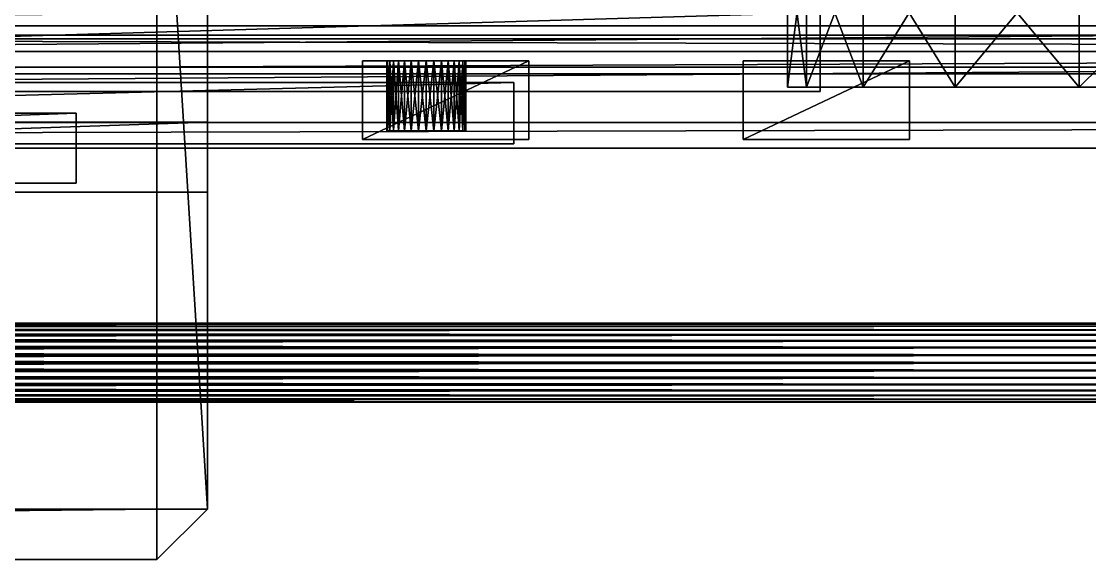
# Model space of a CAD drawing. Header units: millimetres. Extents: x -18 to 4450, y -985 to 970.
# Drawn here: x 2617.5 to 2861.5, y -970 to -847 of the extents above; entities that cross this region are included whole.
import ezdxf

# ---------------------------------------------------------------- set-up
doc = ezdxf.new("R2010")
doc.units = ezdxf.units.MM
for name, color, linetype in [('body__left_side_step_board', 7, 'CONTINUOUS'), ('body__left_tub_top_capping', 40, 'CONTINUOUS'), ('datum__wheelbase_datum_line_left', 5, 'CONTINUOUS'), ('hard_top__left_classic_rear_quarter_window_lower_shadow_arc', 151, 'CONTINUOUS'), ('hard_top__left_classic_rear_quarter_window_upper_glare_arc', 50, 'CONTINUOUS'), ('hard_top__left_hardtop_lower_retainer_rail', 9, 'CONTINUOUS'), ('hard_top__left_hardtop_rear_window_center_track', 9, 'CONTINUOUS'), ('hard_top__left_hardtop_rear_window_lower_inner_shadow', 151, 'CONTINUOUS'), ('hard_top__left_hardtop_rear_window_upper_inner_shadow', 151, 'CONTINUOUS'), ('hard_top__left_roof_drip_rail_outer_shadow', 8, 'CONTINUOUS'), ('hard_top__left_roof_gutter_rivet_7', 9, 'CONTINUOUS'), ('hard_top__roof_left_gutter', 7, 'CONTINUOUS'), ('running_gear__rear_left_outer_rim_ring', 9, 'CONTINUOUS'), ('running_gear__rear_left_tire_sidewall_tick_5', 8, 'CONTINUOUS'), ('running_gear__rear_left_tire_sidewall_tick_6', 8, 'CONTINUOUS'), ('running_gear__rear_left_tire_sidewall_tick_7', 8, 'CONTINUOUS'), ('running_gear__rear_left_tire_sidewall_tick_8', 8, 'CONTINUOUS')]:
    doc.layers.add(name, color=color, linetype=linetype)

msp = doc.modelspace()

# ---------------------------------------------------------------- linework, layer by layer
at = {"layer": 'body__left_side_step_board'}
for points in [[(1551.550031, -958.450019, 675.000012), (2648.449898, -958.450019, 675.000012), (2648.449898, -771.55, 675.000012)], [(1551.550031, -958.450019, 675.000012), (2648.449898, -771.55, 675.000012), (1551.550031, -771.55, 675.000012)], [(1551.550031, -958.450019, 620.000005), (1551.550031, -771.55, 620.000005), (2648.449898, -771.55, 620.000005)], [(1551.550031, -958.450019, 620.000005), (2648.449898, -771.55, 620.000005), (2648.449898, -958.450019, 620.000005)], [(2660.000086, -958.450019, 631.550014), (2648.449898, -958.450019, 620.000005), (2648.449898, -771.55, 620.000005)], [(2660.000086, -958.450019, 631.550014), (2648.449898, -771.55, 620.000005), (2660.000086, -771.55, 631.550014)], [(2660.000086, -958.450019, 663.450003), (2648.449898, -958.450019, 675.000012), (2648.449898, -771.55, 675.000012)], [(2660.000086, -958.450019, 663.450003), (2648.449898, -771.55, 675.000012), (2660.000086, -771.55, 663.450003)], [(2660.000086, -958.450019, 631.550014), (2660.000086, -771.55, 631.550014), (2660.000086, -771.55, 663.450003)], [(2660.000086, -958.450019, 631.550014), (2660.000086, -771.55, 663.450003), (2660.000086, -958.450019, 663.450003)], [(1551.550031, -970.000029, 631.550014), (1551.550031, -958.450019, 620.000005), (2648.449898, -958.450019, 620.000005)], [(1551.550031, -970.000029, 631.550014), (2648.449898, -958.450019, 620.000005), (2648.449898, -970.000029, 631.550014)], [(1551.550031, -970.000029, 663.450003), (1551.550031, -958.450019, 675.000012), (2648.449898, -958.450019, 675.000012)], [(1551.550031, -970.000029, 663.450003), (2648.449898, -958.450019, 675.000012), (2648.449898, -970.000029, 663.450003)], [(2660.000086, -958.450019, 631.550014), (2648.449898, -970.000029, 631.550014), (2648.449898, -970.000029, 663.450003)], [(2660.000086, -958.450019, 631.550014), (2648.449898, -970.000029, 663.450003), (2660.000086, -958.450019, 663.450003)], [(2660.000086, -958.450019, 631.550014), (2648.449898, -970.000029, 631.550014), (2648.449898, -958.450019, 620.000005)], [(2660.000086, -958.450019, 663.450003), (2648.449898, -970.000029, 663.450003), (2648.449898, -958.450019, 675.000012)], [(1551.550031, -970.000029, 631.550014), (2648.449898, -970.000029, 631.550014), (2648.449898, -970.000029, 663.450003)], [(1551.550031, -970.000029, 631.550014), (2648.449898, -970.000029, 663.450003), (1551.550031, -970.000029, 663.450003)]]:
    msp.add_3dface(points, dxfattribs=at)
at = {"layer": 'body__left_tub_top_capping'}
for points in [[(1972.180009, -857.500017, 1334.179997), (1972.180009, -845.319986, 1322.000027), (3477.81992, -845.319986, 1322.000027)], [(1972.180009, -857.500017, 1334.179997), (3477.81992, -845.319986, 1322.000027), (3477.81992, -857.500017, 1334.179997)], [(1972.180009, -857.500017, 1367.820024), (1972.180009, -845.319986, 1379.999995), (3477.81992, -845.319986, 1379.999995)], [(1972.180009, -857.500017, 1367.820024), (3477.81992, -845.319986, 1379.999995), (3477.81992, -857.500017, 1367.820024)], [(1972.180009, -857.500017, 1334.179997), (3477.81992, -857.500017, 1334.179997), (3477.81992, -857.500017, 1367.820024)], [(1972.180009, -857.500017, 1334.179997), (3477.81992, -857.500017, 1367.820024), (1972.180009, -857.500017, 1367.820024)]]:
    msp.add_3dface(points, dxfattribs=at)
at = {"layer": 'datum__wheelbase_datum_line_left'}
for points in [[(735.000014, -916.000009, 284.999996), (3019.999981, -916.000009, 284.999996), (3019.999981, -916.172922, 286.7558)], [(735.000014, -916.000009, 284.999996), (3019.999981, -916.172922, 286.7558), (735.000014, -916.172922, 286.7558)], [(735.000014, -916.172922, 283.244193), (3019.999981, -916.172922, 283.244193), (3019.999981, -916.000009, 284.999996)], [(735.000014, -916.172922, 283.244193), (3019.999981, -916.000009, 284.999996), (735.000014, -916.000009, 284.999996)], [(735.000014, -916.172922, 286.7558), (3019.999981, -916.172922, 286.7558), (3019.999981, -916.685104, 288.444161)], [(735.000014, -916.172922, 286.7558), (3019.999981, -916.685104, 288.444161), (735.000014, -916.685104, 288.444161)], [(735.000014, -916.685104, 281.555861), (3019.999981, -916.685104, 281.555861), (3019.999981, -916.172922, 283.244193)], [(735.000014, -916.685104, 281.555861), (3019.999981, -916.172922, 283.244193), (735.000014, -916.172922, 283.244193)], [(735.000014, -916.685104, 288.444161), (3019.999981, -916.685104, 288.444161), (3019.999981, -917.516768, 290.000141)], [(735.000014, -916.685104, 288.444161), (3019.999981, -917.516768, 290.000141), (735.000014, -917.516768, 290.000141)], [(735.000014, -917.516768, 279.999882), (3019.999981, -917.516768, 279.999882), (3019.999981, -916.685104, 281.555861)], [(735.000014, -917.516768, 279.999882), (3019.999981, -916.685104, 281.555861), (735.000014, -916.685104, 281.555861)], [(735.000014, -917.516768, 290.000141), (3019.999981, -917.516768, 290.000141), (3019.999981, -918.636024, 291.363955)], [(735.000014, -917.516768, 290.000141), (3019.999981, -918.636024, 291.363955), (735.000014, -918.636024, 291.363955)], [(735.000014, -918.636024, 278.636038), (3019.999981, -918.636024, 278.636038), (3019.999981, -917.516768, 279.999882)], [(735.000014, -918.636024, 278.636038), (3019.999981, -917.516768, 279.999882), (735.000014, -917.516768, 279.999882)], [(735.000014, -918.636024, 291.363955), (3019.999981, -918.636024, 291.363955), (3019.999981, -919.999897, 292.48324)], [(735.000014, -918.636024, 291.363955), (3019.999981, -919.999897, 292.48324), (735.000014, -919.999897, 292.48324)], [(735.000014, -919.999897, 277.516782), (3019.999981, -919.999897, 277.516782), (3019.999981, -918.636024, 278.636038)], [(735.000014, -919.999897, 277.516782), (3019.999981, -918.636024, 278.636038), (735.000014, -918.636024, 278.636038)], [(735.000014, -919.999897, 292.48324), (3019.999981, -919.999897, 292.48324), (3019.999981, -921.555877, 293.314904)], [(735.000014, -919.999897, 292.48324), (3019.999981, -921.555877, 293.314904), (735.000014, -921.555877, 293.314904)], [(735.000014, -921.555877, 276.685089), (3019.999981, -921.555877, 276.685089), (3019.999981, -919.999897, 277.516782)], [(735.000014, -921.555877, 276.685089), (3019.999981, -919.999897, 277.516782), (735.000014, -919.999897, 277.516782)], [(735.000014, -921.555877, 293.314904), (3019.999981, -921.555877, 293.314904), (3019.999981, -923.244178, 293.827057)], [(735.000014, -921.555877, 293.314904), (3019.999981, -923.244178, 293.827057), (735.000014, -923.244178, 293.827057)], [(735.000014, -923.244178, 276.172936), (3019.999981, -923.244178, 276.172936), (3019.999981, -921.555877, 276.685089)], [(735.000014, -923.244178, 276.172936), (3019.999981, -921.555877, 276.685089), (735.000014, -921.555877, 276.685089)], [(735.000014, -923.244178, 293.827057), (3019.999981, -923.244178, 293.827057), (3019.999981, -925.000012, 294)], [(735.000014, -923.244178, 293.827057), (3019.999981, -925.000012, 294), (735.000014, -925.000012, 294)], [(735.000014, -925.000012, 275.999993), (3019.999981, -925.000012, 275.999993), (3019.999981, -923.244178, 276.172936)], [(735.000014, -925.000012, 275.999993), (3019.999981, -923.244178, 276.172936), (735.000014, -923.244178, 276.172936)], [(735.000014, -925.000012, 294), (3019.999981, -925.000012, 294), (3019.999981, -926.755786, 293.827057)], [(735.000014, -925.000012, 294), (3019.999981, -926.755786, 293.827057), (735.000014, -926.755786, 293.827057)], [(735.000014, -926.755786, 276.172936), (3019.999981, -926.755786, 276.172936), (3019.999981, -925.000012, 275.999993)], [(735.000014, -926.755786, 276.172936), (3019.999981, -925.000012, 275.999993), (735.000014, -925.000012, 275.999993)], [(735.000014, -926.755786, 293.827057), (3019.999981, -926.755786, 293.827057), (3019.999981, -928.444147, 293.314904)], [(735.000014, -926.755786, 293.827057), (3019.999981, -928.444147, 293.314904), (735.000014, -928.444147, 293.314904)], [(735.000014, -928.444147, 276.685089), (3019.999981, -928.444147, 276.685089), (3019.999981, -926.755786, 276.172936)], [(735.000014, -928.444147, 276.685089), (3019.999981, -926.755786, 276.172936), (735.000014, -926.755786, 276.172936)], [(735.000014, -928.444147, 293.314904), (3019.999981, -928.444147, 293.314904), (3019.999981, -930.000126, 292.48324)], [(735.000014, -928.444147, 293.314904), (3019.999981, -930.000126, 292.48324), (735.000014, -930.000126, 292.48324)], [(735.000014, -930.000126, 277.516782), (3019.999981, -930.000126, 277.516782), (3019.999981, -928.444147, 276.685089)], [(735.000014, -930.000126, 277.516782), (3019.999981, -928.444147, 276.685089), (735.000014, -928.444147, 276.685089)], [(735.000014, -930.000126, 292.48324), (3019.999981, -930.000126, 292.48324), (3019.999981, -931.36394, 291.363955)], [(735.000014, -930.000126, 292.48324), (3019.999981, -931.36394, 291.363955), (735.000014, -931.36394, 291.363955)], [(735.000014, -931.36394, 278.636038), (3019.999981, -931.36394, 278.636038), (3019.999981, -930.000126, 277.516782)], [(735.000014, -931.36394, 278.636038), (3019.999981, -930.000126, 277.516782), (735.000014, -930.000126, 277.516782)], [(735.000014, -931.36394, 291.363955), (3019.999981, -931.36394, 291.363955), (3019.999981, -932.483256, 290.000141)], [(735.000014, -931.36394, 291.363955), (3019.999981, -932.483256, 290.000141), (735.000014, -932.483256, 290.000141)], [(735.000014, -932.483256, 279.999882), (3019.999981, -932.483256, 279.999882), (3019.999981, -931.36394, 278.636038)], [(735.000014, -932.483256, 279.999882), (3019.999981, -931.36394, 278.636038), (735.000014, -931.36394, 278.636038)], [(735.000014, -932.483256, 290.000141), (3019.999981, -932.483256, 290.000141), (3019.999981, -933.314919, 288.444161)], [(735.000014, -932.483256, 290.000141), (3019.999981, -933.314919, 288.444161), (735.000014, -933.314919, 288.444161)], [(735.000014, -933.314919, 281.555861), (3019.999981, -933.314919, 281.555861), (3019.999981, -932.483256, 279.999882)], [(735.000014, -933.314919, 281.555861), (3019.999981, -932.483256, 279.999882), (735.000014, -932.483256, 279.999882)], [(735.000014, -933.314919, 288.444161), (3019.999981, -933.314919, 288.444161), (3019.999981, -933.827043, 286.7558)], [(735.000014, -933.314919, 288.444161), (3019.999981, -933.827043, 286.7558), (735.000014, -933.827043, 286.7558)], [(735.000014, -933.827043, 283.244193), (3019.999981, -933.827043, 283.244193), (3019.999981, -933.314919, 281.555861)], [(735.000014, -933.827043, 283.244193), (3019.999981, -933.314919, 281.555861), (735.000014, -933.314919, 281.555861)], [(735.000014, -933.827043, 286.7558), (3019.999981, -933.827043, 286.7558), (3019.999981, -934.000015, 284.999996)], [(735.000014, -933.827043, 286.7558), (3019.999981, -934.000015, 284.999996), (735.000014, -934.000015, 284.999996)], [(735.000014, -934.000015, 284.999996), (3019.999981, -934.000015, 284.999996), (3019.999981, -933.827043, 283.244193)], [(735.000014, -934.000015, 284.999996), (3019.999981, -933.827043, 283.244193), (735.000014, -933.827043, 283.244193)]]:
    msp.add_3dface(points, dxfattribs=at)
at = {"layer": 'hard_top__left_classic_rear_quarter_window_lower_shadow_arc'}
for points in [[(2190.000057, -870.000005, 1488.000035), (2190.000057, -870.000005, 1503.999949), (2660.000086, -870.000005, 1503.999949)], [(2190.000057, -870.000005, 1488.000035), (2660.000086, -870.000005, 1503.999949), (2660.000086, -870.000005, 1488.000035)], [(2190.000057, -885.999978, 1503.999949), (2660.000086, -885.999978, 1503.999949), (2660.000086, -870.000005, 1503.999949)], [(2190.000057, -885.999978, 1503.999949), (2660.000086, -870.000005, 1503.999949), (2190.000057, -870.000005, 1503.999949)], [(2190.000057, -885.999978, 1488.000035), (2190.000057, -870.000005, 1488.000035), (2660.000086, -870.000005, 1488.000035)], [(2190.000057, -885.999978, 1488.000035), (2660.000086, -870.000005, 1488.000035), (2660.000086, -885.999978, 1488.000035)], [(2660.000086, -885.999978, 1488.000035), (2660.000086, -870.000005, 1488.000035), (2660.000086, -870.000005, 1503.999949)], [(2660.000086, -885.999978, 1488.000035), (2660.000086, -870.000005, 1503.999949), (2660.000086, -885.999978, 1503.999949)], [(2190.000057, -885.999978, 1488.000035), (2660.000086, -885.999978, 1488.000035), (2660.000086, -885.999978, 1503.999949)], [(2190.000057, -885.999978, 1488.000035), (2660.000086, -885.999978, 1503.999949), (2190.000057, -885.999978, 1503.999949)]]:
    msp.add_3dface(points, dxfattribs=at)
at = {"layer": 'hard_top__left_classic_rear_quarter_window_upper_glare_arc'}
for points in [[(2190.000057, -867.999971, 1695.000052), (2190.000057, -867.999971, 1713.000059), (2630.000114, -867.999971, 1713.000059)], [(2190.000057, -867.999971, 1695.000052), (2630.000114, -867.999971, 1713.000059), (2630.000114, -867.999971, 1695.000052)], [(2190.000057, -884.000003, 1713.000059), (2630.000114, -884.000003, 1713.000059), (2630.000114, -867.999971, 1713.000059)], [(2190.000057, -884.000003, 1713.000059), (2630.000114, -867.999971, 1713.000059), (2190.000057, -867.999971, 1713.000059)], [(2190.000057, -884.000003, 1695.000052), (2190.000057, -867.999971, 1695.000052), (2630.000114, -867.999971, 1695.000052)], [(2190.000057, -884.000003, 1695.000052), (2630.000114, -867.999971, 1695.000052), (2630.000114, -884.000003, 1695.000052)], [(2630.000114, -884.000003, 1695.000052), (2630.000114, -867.999971, 1695.000052), (2630.000114, -867.999971, 1713.000059)], [(2630.000114, -884.000003, 1695.000052), (2630.000114, -867.999971, 1713.000059), (2630.000114, -884.000003, 1713.000059)], [(2190.000057, -884.000003, 1695.000052), (2630.000114, -884.000003, 1695.000052), (2630.000114, -884.000003, 1713.000059)], [(2190.000057, -884.000003, 1695.000052), (2630.000114, -884.000003, 1713.000059), (2190.000057, -884.000003, 1713.000059)]]:
    msp.add_3dface(points, dxfattribs=at)
at = {"layer": 'hard_top__left_hardtop_lower_retainer_rail'}
for points in [[(1248.819947, -851.000011, 1296.820045), (1248.819947, -842.180014, 1287.999988), (3431.18, -842.180014, 1287.999988)], [(1248.819947, -851.000011, 1296.820045), (3431.18, -842.180014, 1287.999988), (3431.18, -851.000011, 1296.820045)], [(1248.819947, -851.000011, 1325.180054), (1248.819947, -842.180014, 1333.999991), (3431.18, -842.180014, 1333.999991)], [(1248.819947, -851.000011, 1325.180054), (3431.18, -842.180014, 1333.999991), (3431.18, -851.000011, 1325.180054)], [(1248.819947, -851.000011, 1296.820045), (3431.18, -851.000011, 1296.820045), (3431.18, -851.000011, 1325.180054)], [(1248.819947, -851.000011, 1296.820045), (3431.18, -851.000011, 1325.180054), (1248.819947, -851.000011, 1325.180054)]]:
    msp.add_3dface(points, dxfattribs=at)
at = {"layer": 'hard_top__left_hardtop_rear_window_center_track'}
for points in [[(2190.000057, -861.000001, 1434.999943), (2190.000057, -861.000001, 1452.999949), (2730.000019, -861.000001, 1452.999949)], [(2190.000057, -861.000001, 1434.999943), (2730.000019, -861.000001, 1452.999949), (2730.000019, -861.000001, 1434.999943)], [(2190.000057, -875, 1452.999949), (2730.000019, -875, 1452.999949), (2730.000019, -861.000001, 1452.999949)], [(2190.000057, -875, 1452.999949), (2730.000019, -861.000001, 1452.999949), (2190.000057, -861.000001, 1452.999949)], [(2190.000057, -875, 1434.999943), (2190.000057, -861.000001, 1434.999943), (2730.000019, -861.000001, 1434.999943)], [(2190.000057, -875, 1434.999943), (2730.000019, -861.000001, 1434.999943), (2730.000019, -875, 1434.999943)], [(2730.000019, -875, 1434.999943), (2730.000019, -861.000001, 1434.999943), (2730.000019, -861.000001, 1452.999949)], [(2730.000019, -875, 1434.999943), (2730.000019, -861.000001, 1452.999949), (2730.000019, -875, 1452.999949)], [(2190.000057, -875, 1434.999943), (2730.000019, -875, 1434.999943), (2730.000019, -875, 1452.999949)], [(2190.000057, -875, 1434.999943), (2730.000019, -875, 1452.999949), (2190.000057, -875, 1452.999949)]]:
    msp.add_3dface(points, dxfattribs=at)
at = {"layer": 'hard_top__left_hardtop_rear_window_lower_inner_shadow'}
for points in [[(2190.000057, -862.999976, 1381.999969), (2799.999952, -862.999976, 1381.999969), (2799.999952, -845.000029, 1381.999969)], [(2190.000057, -862.999976, 1381.999969), (2799.999952, -845.000029, 1381.999969), (2190.000057, -845.000029, 1381.999969)], [(2190.000057, -862.999976, 1360.000014), (2190.000057, -845.000029, 1360.000014), (2799.999952, -845.000029, 1360.000014)], [(2190.000057, -862.999976, 1360.000014), (2799.999952, -845.000029, 1360.000014), (2799.999952, -862.999976, 1360.000014)], [(2799.999952, -862.999976, 1360.000014), (2799.999952, -845.000029, 1360.000014), (2799.999952, -845.000029, 1381.999969)], [(2799.999952, -862.999976, 1360.000014), (2799.999952, -845.000029, 1381.999969), (2799.999952, -862.999976, 1381.999969)], [(2190.000057, -862.999976, 1360.000014), (2799.999952, -862.999976, 1360.000014), (2799.999952, -862.999976, 1381.999969)], [(2190.000057, -862.999976, 1360.000014), (2799.999952, -862.999976, 1381.999969), (2190.000057, -862.999976, 1381.999969)]]:
    msp.add_3dface(points, dxfattribs=at)
at = {"layer": 'hard_top__left_hardtop_rear_window_upper_inner_shadow'}
for points in [[(2190.000057, -862.999976, 1753.999949), (2799.999952, -862.999976, 1753.999949), (2799.999952, -845.000029, 1753.999949)], [(2190.000057, -862.999976, 1753.999949), (2799.999952, -845.000029, 1753.999949), (2190.000057, -845.000029, 1753.999949)], [(2190.000057, -862.999976, 1731.999993), (2190.000057, -845.000029, 1731.999993), (2799.999952, -845.000029, 1731.999993)], [(2190.000057, -862.999976, 1731.999993), (2799.999952, -845.000029, 1731.999993), (2799.999952, -862.999976, 1731.999993)], [(2799.999952, -862.999976, 1731.999993), (2799.999952, -845.000029, 1731.999993), (2799.999952, -845.000029, 1753.999949)], [(2799.999952, -862.999976, 1731.999993), (2799.999952, -845.000029, 1753.999949), (2799.999952, -862.999976, 1753.999949)], [(2190.000057, -862.999976, 1731.999993), (2799.999952, -862.999976, 1731.999993), (2799.999952, -862.999976, 1753.999949)], [(2190.000057, -862.999976, 1731.999993), (2799.999952, -862.999976, 1753.999949), (2190.000057, -862.999976, 1753.999949)]]:
    msp.add_3dface(points, dxfattribs=at)
at = {"layer": 'hard_top__left_roof_drip_rail_outer_shadow'}
for points in [[(1240.880013, -847.99999, 1789.880037), (1240.880013, -847.99999, 1808.120012), (3504.120111, -847.99999, 1808.120012)], [(1240.880013, -847.99999, 1789.880037), (3504.120111, -847.99999, 1808.120012), (3504.120111, -847.99999, 1789.880037)], [(1240.880013, -847.99999, 1789.880037), (1240.880013, -853.879988, 1784.000039), (3504.120111, -853.879988, 1784.000039)], [(1240.880013, -847.99999, 1789.880037), (3504.120111, -853.879988, 1784.000039), (3504.120111, -847.99999, 1789.880037)], [(1240.880013, -847.99999, 1808.120012), (1240.880013, -853.879988, 1814.00001), (3504.120111, -853.879988, 1814.00001)], [(1240.880013, -847.99999, 1808.120012), (3504.120111, -853.879988, 1814.00001), (3504.120111, -847.99999, 1808.120012)], [(1240.880013, -870.119989, 1814.00001), (3504.120111, -870.119989, 1814.00001), (3504.120111, -853.879988, 1814.00001)], [(1240.880013, -870.119989, 1814.00001), (3504.120111, -853.879988, 1814.00001), (1240.880013, -853.879988, 1814.00001)], [(1240.880013, -870.119989, 1784.000039), (1240.880013, -853.879988, 1784.000039), (3504.120111, -853.879988, 1784.000039)], [(1240.880013, -870.119989, 1784.000039), (3504.120111, -853.879988, 1784.000039), (3504.120111, -870.119989, 1784.000039)], [(1240.880013, -875.999987, 1789.880037), (1240.880013, -870.119989, 1784.000039), (3504.120111, -870.119989, 1784.000039)], [(1240.880013, -875.999987, 1789.880037), (3504.120111, -870.119989, 1784.000039), (3504.120111, -875.999987, 1789.880037)], [(1240.880013, -875.999987, 1808.120012), (1240.880013, -870.119989, 1814.00001), (3504.120111, -870.119989, 1814.00001)], [(1240.880013, -875.999987, 1808.120012), (3504.120111, -870.119989, 1814.00001), (3504.120111, -875.999987, 1808.120012)], [(1240.880013, -875.999987, 1789.880037), (3504.120111, -875.999987, 1789.880037), (3504.120111, -875.999987, 1808.120012)], [(1240.880013, -875.999987, 1789.880037), (3504.120111, -875.999987, 1808.120012), (1240.880013, -875.999987, 1808.120012)]]:
    msp.add_3dface(points, dxfattribs=at)
at = {"layer": 'hard_top__left_roof_gutter_rivet_7'}
for points in [[(2701.172829, -871.999979, 1829.755783), (2701.172829, -856.000006, 1829.755783), (2700.999975, -856.000006, 1827.999949)], [(2701.172829, -871.999979, 1829.755783), (2700.999975, -856.000006, 1827.999949), (2700.999975, -871.999979, 1827.999949)], [(2710.000038, -856.000006, 1827.999949), (2701.172829, -856.000006, 1829.755783), (2700.999975, -856.000006, 1827.999949)], [(2700.999975, -871.999979, 1827.999949), (2700.999975, -856.000006, 1827.999949), (2701.172829, -856.000006, 1826.244235)], [(2700.999975, -871.999979, 1827.999949), (2701.172829, -856.000006, 1826.244235), (2701.172829, -871.999979, 1826.244235)], [(2710.000038, -856.000006, 1827.999949), (2700.999975, -856.000006, 1827.999949), (2701.172829, -856.000006, 1826.244235)], [(2701.68519, -871.999979, 1831.444144), (2701.68519, -856.000006, 1831.444144), (2701.172829, -856.000006, 1829.755783)], [(2701.68519, -871.999979, 1831.444144), (2701.172829, -856.000006, 1829.755783), (2701.172829, -871.999979, 1829.755783)], [(2710.000038, -856.000006, 1827.999949), (2701.68519, -856.000006, 1831.444144), (2701.172829, -856.000006, 1829.755783)], [(2701.172829, -871.999979, 1826.244235), (2701.172829, -856.000006, 1826.244235), (2701.68519, -856.000006, 1824.555874)], [(2701.172829, -871.999979, 1826.244235), (2701.68519, -856.000006, 1824.555874), (2701.68519, -871.999979, 1824.555874)], [(2710.000038, -856.000006, 1827.999949), (2701.172829, -856.000006, 1826.244235), (2701.68519, -856.000006, 1824.555874)], [(2702.516794, -871.999979, 1833.000183), (2702.516794, -856.000006, 1833.000183), (2701.68519, -856.000006, 1831.444144)], [(2702.516794, -871.999979, 1833.000183), (2701.68519, -856.000006, 1831.444144), (2701.68519, -871.999979, 1831.444144)], [(2710.000038, -856.000006, 1827.999949), (2702.516794, -856.000006, 1833.000183), (2701.68519, -856.000006, 1831.444144)], [(2701.68519, -871.999979, 1824.555874), (2701.68519, -856.000006, 1824.555874), (2702.516794, -856.000006, 1822.999835)], [(2701.68519, -871.999979, 1824.555874), (2702.516794, -856.000006, 1822.999835), (2702.516794, -871.999979, 1822.999835)], [(2710.000038, -856.000006, 1827.999949), (2701.68519, -856.000006, 1824.555874), (2702.516794, -856.000006, 1822.999835)], [(2703.635931, -871.999979, 1834.363937), (2703.635931, -856.000006, 1834.363937), (2702.516794, -856.000006, 1833.000183)], [(2703.635931, -871.999979, 1834.363937), (2702.516794, -856.000006, 1833.000183), (2702.516794, -871.999979, 1833.000183)], [(2710.000038, -856.000006, 1827.999949), (2703.635931, -856.000006, 1834.363937), (2702.516794, -856.000006, 1833.000183)], [(2702.516794, -871.999979, 1822.999835), (2702.516794, -856.000006, 1822.999835), (2703.635931, -856.000006, 1821.636081)], [(2702.516794, -871.999979, 1822.999835), (2703.635931, -856.000006, 1821.636081), (2703.635931, -871.999979, 1821.636081)], [(2710.000038, -856.000006, 1827.999949), (2702.516794, -856.000006, 1822.999835), (2703.635931, -856.000006, 1821.636081)], [(2704.999924, -871.999979, 1835.483193), (2704.999924, -856.000006, 1835.483193), (2703.635931, -856.000006, 1834.363937)], [(2704.999924, -871.999979, 1835.483193), (2703.635931, -856.000006, 1834.363937), (2703.635931, -871.999979, 1834.363937)], [(2710.000038, -856.000006, 1827.999949), (2704.999924, -856.000006, 1835.483193), (2703.635931, -856.000006, 1834.363937)], [(2703.635931, -871.999979, 1821.636081), (2703.635931, -856.000006, 1821.636081), (2704.999924, -856.000006, 1820.516825)], [(2703.635931, -871.999979, 1821.636081), (2704.999924, -856.000006, 1820.516825), (2704.999924, -871.999979, 1820.516825)], [(2710.000038, -856.000006, 1827.999949), (2703.635931, -856.000006, 1821.636081), (2704.999924, -856.000006, 1820.516825)], [(2706.555843, -871.999979, 1836.314917), (2706.555843, -856.000006, 1836.314917), (2704.999924, -856.000006, 1835.483193)], [(2706.555843, -871.999979, 1836.314917), (2704.999924, -856.000006, 1835.483193), (2704.999924, -871.999979, 1835.483193)], [(2710.000038, -856.000006, 1827.999949), (2706.555843, -856.000006, 1836.314917), (2704.999924, -856.000006, 1835.483193)], [(2704.999924, -871.999979, 1820.516825), (2704.999924, -856.000006, 1820.516825), (2706.555843, -856.000006, 1819.685102)], [(2704.999924, -871.999979, 1820.516825), (2706.555843, -856.000006, 1819.685102), (2706.555843, -871.999979, 1819.685102)], [(2710.000038, -856.000006, 1827.999949), (2704.999924, -856.000006, 1820.516825), (2706.555843, -856.000006, 1819.685102)], [(2708.244085, -871.999979, 1836.82704), (2708.244085, -856.000006, 1836.82704), (2706.555843, -856.000006, 1836.314917)], [(2708.244085, -871.999979, 1836.82704), (2706.555843, -856.000006, 1836.314917), (2706.555843, -871.999979, 1836.314917)], [(2710.000038, -856.000006, 1827.999949), (2708.244085, -856.000006, 1836.82704), (2706.555843, -856.000006, 1836.314917)], [(2706.555843, -871.999979, 1819.685102), (2706.555843, -856.000006, 1819.685102), (2708.244085, -856.000006, 1819.172978)], [(2706.555843, -871.999979, 1819.685102), (2708.244085, -856.000006, 1819.172978), (2708.244085, -871.999979, 1819.172978)], [(2710.000038, -856.000006, 1827.999949), (2706.555843, -856.000006, 1819.685102), (2708.244085, -856.000006, 1819.172978)], [(2710.000038, -871.999979, 1837.000012), (2710.000038, -856.000006, 1837.000012), (2708.244085, -856.000006, 1836.82704)], [(2710.000038, -871.999979, 1837.000012), (2708.244085, -856.000006, 1836.82704), (2708.244085, -871.999979, 1836.82704)], [(2710.000038, -856.000006, 1827.999949), (2710.000038, -856.000006, 1837.000012), (2708.244085, -856.000006, 1836.82704)], [(2708.244085, -871.999979, 1819.172978), (2708.244085, -856.000006, 1819.172978), (2710.000038, -856.000006, 1819.000006)], [(2708.244085, -871.999979, 1819.172978), (2710.000038, -856.000006, 1819.000006), (2710.000038, -871.999979, 1819.000006)], [(2710.000038, -856.000006, 1827.999949), (2708.244085, -856.000006, 1819.172978), (2710.000038, -856.000006, 1819.000006)], [(2710.000038, -856.000006, 1827.999949), (2719.000101, -856.000006, 1827.999949), (2718.827009, -856.000006, 1829.755783)], [(2710.000038, -856.000006, 1827.999949), (2718.827009, -856.000006, 1829.755783), (2718.314886, -856.000006, 1831.444144)], [(2710.000038, -856.000006, 1827.999949), (2718.314886, -856.000006, 1831.444144), (2717.483282, -856.000006, 1833.000183)], [(2710.000038, -856.000006, 1827.999949), (2717.483282, -856.000006, 1833.000183), (2716.363907, -856.000006, 1834.363937)], [(2710.000038, -856.000006, 1827.999949), (2716.363907, -856.000006, 1834.363937), (2715.000153, -856.000006, 1835.483193)], [(2710.000038, -856.000006, 1827.999949), (2715.000153, -856.000006, 1835.483193), (2713.444233, -856.000006, 1836.314917)], [(2710.000038, -856.000006, 1827.999949), (2713.444233, -856.000006, 1836.314917), (2711.755753, -856.000006, 1836.82704)], [(2711.755753, -871.999979, 1836.82704), (2711.755753, -856.000006, 1836.82704), (2710.000038, -856.000006, 1837.000012)], [(2711.755753, -871.999979, 1836.82704), (2710.000038, -856.000006, 1837.000012), (2710.000038, -871.999979, 1837.000012)], [(2710.000038, -856.000006, 1827.999949), (2711.755753, -856.000006, 1836.82704), (2710.000038, -856.000006, 1837.000012)], [(2710.000038, -871.999979, 1819.000006), (2710.000038, -856.000006, 1819.000006), (2711.755753, -856.000006, 1819.172978)], [(2710.000038, -871.999979, 1819.000006), (2711.755753, -856.000006, 1819.172978), (2711.755753, -871.999979, 1819.172978)], [(2710.000038, -856.000006, 1827.999949), (2710.000038, -856.000006, 1819.000006), (2711.755753, -856.000006, 1819.172978)], [(2710.000038, -856.000006, 1827.999949), (2711.755753, -856.000006, 1819.172978), (2713.444233, -856.000006, 1819.685102)], [(2710.000038, -856.000006, 1827.999949), (2713.444233, -856.000006, 1819.685102), (2715.000153, -856.000006, 1820.516825)], [(2710.000038, -856.000006, 1827.999949), (2715.000153, -856.000006, 1820.516825), (2716.363907, -856.000006, 1821.636081)], [(2710.000038, -856.000006, 1827.999949), (2716.363907, -856.000006, 1821.636081), (2717.483282, -856.000006, 1822.999835)], [(2710.000038, -856.000006, 1827.999949), (2717.483282, -856.000006, 1822.999835), (2718.314886, -856.000006, 1824.555874)], [(2710.000038, -856.000006, 1827.999949), (2718.314886, -856.000006, 1824.555874), (2718.827009, -856.000006, 1826.244235)], [(2710.000038, -856.000006, 1827.999949), (2718.827009, -856.000006, 1826.244235), (2719.000101, -856.000006, 1827.999949)], [(2713.444233, -871.999979, 1836.314917), (2713.444233, -856.000006, 1836.314917), (2711.755753, -856.000006, 1836.82704)], [(2713.444233, -871.999979, 1836.314917), (2711.755753, -856.000006, 1836.82704), (2711.755753, -871.999979, 1836.82704)], [(2711.755753, -871.999979, 1819.172978), (2711.755753, -856.000006, 1819.172978), (2713.444233, -856.000006, 1819.685102)], [(2711.755753, -871.999979, 1819.172978), (2713.444233, -856.000006, 1819.685102), (2713.444233, -871.999979, 1819.685102)], [(2715.000153, -871.999979, 1835.483193), (2715.000153, -856.000006, 1835.483193), (2713.444233, -856.000006, 1836.314917)], [(2715.000153, -871.999979, 1835.483193), (2713.444233, -856.000006, 1836.314917), (2713.444233, -871.999979, 1836.314917)], [(2713.444233, -871.999979, 1819.685102), (2713.444233, -856.000006, 1819.685102), (2715.000153, -856.000006, 1820.516825)], [(2713.444233, -871.999979, 1819.685102), (2715.000153, -856.000006, 1820.516825), (2715.000153, -871.999979, 1820.516825)], [(2716.363907, -871.999979, 1834.363937), (2716.363907, -856.000006, 1834.363937), (2715.000153, -856.000006, 1835.483193)], [(2716.363907, -871.999979, 1834.363937), (2715.000153, -856.000006, 1835.483193), (2715.000153, -871.999979, 1835.483193)], [(2715.000153, -871.999979, 1820.516825), (2715.000153, -856.000006, 1820.516825), (2716.363907, -856.000006, 1821.636081)], [(2715.000153, -871.999979, 1820.516825), (2716.363907, -856.000006, 1821.636081), (2716.363907, -871.999979, 1821.636081)], [(2717.483282, -871.999979, 1833.000183), (2717.483282, -856.000006, 1833.000183), (2716.363907, -856.000006, 1834.363937)], [(2717.483282, -871.999979, 1833.000183), (2716.363907, -856.000006, 1834.363937), (2716.363907, -871.999979, 1834.363937)], [(2716.363907, -871.999979, 1821.636081), (2716.363907, -856.000006, 1821.636081), (2717.483282, -856.000006, 1822.999835)], [(2716.363907, -871.999979, 1821.636081), (2717.483282, -856.000006, 1822.999835), (2717.483282, -871.999979, 1822.999835)], [(2718.314886, -871.999979, 1831.444144), (2718.314886, -856.000006, 1831.444144), (2717.483282, -856.000006, 1833.000183)], [(2718.314886, -871.999979, 1831.444144), (2717.483282, -856.000006, 1833.000183), (2717.483282, -871.999979, 1833.000183)], [(2717.483282, -871.999979, 1822.999835), (2717.483282, -856.000006, 1822.999835), (2718.314886, -856.000006, 1824.555874)], [(2717.483282, -871.999979, 1822.999835), (2718.314886, -856.000006, 1824.555874), (2718.314886, -871.999979, 1824.555874)], [(2718.827009, -871.999979, 1829.755783), (2718.827009, -856.000006, 1829.755783), (2718.314886, -856.000006, 1831.444144)], [(2718.827009, -871.999979, 1829.755783), (2718.314886, -856.000006, 1831.444144), (2718.314886, -871.999979, 1831.444144)], [(2718.314886, -871.999979, 1824.555874), (2718.314886, -856.000006, 1824.555874), (2718.827009, -856.000006, 1826.244235)], [(2718.314886, -871.999979, 1824.555874), (2718.827009, -856.000006, 1826.244235), (2718.827009, -871.999979, 1826.244235)], [(2719.000101, -871.999979, 1827.999949), (2719.000101, -856.000006, 1827.999949), (2718.827009, -856.000006, 1829.755783)], [(2719.000101, -871.999979, 1827.999949), (2718.827009, -856.000006, 1829.755783), (2718.827009, -871.999979, 1829.755783)], [(2718.827009, -871.999979, 1826.244235), (2718.827009, -856.000006, 1826.244235), (2719.000101, -856.000006, 1827.999949)], [(2718.827009, -871.999979, 1826.244235), (2719.000101, -856.000006, 1827.999949), (2719.000101, -871.999979, 1827.999949)], [(2710.000038, -871.999979, 1827.999949), (2700.999975, -871.999979, 1827.999949), (2701.172829, -871.999979, 1829.755783)], [(2710.000038, -871.999979, 1827.999949), (2701.172829, -871.999979, 1826.244235), (2700.999975, -871.999979, 1827.999949)], [(2710.000038, -871.999979, 1827.999949), (2701.172829, -871.999979, 1829.755783), (2701.68519, -871.999979, 1831.444144)], [(2710.000038, -871.999979, 1827.999949), (2701.68519, -871.999979, 1824.555874), (2701.172829, -871.999979, 1826.244235)], [(2710.000038, -871.999979, 1827.999949), (2701.68519, -871.999979, 1831.444144), (2702.516794, -871.999979, 1833.000183)], [(2710.000038, -871.999979, 1827.999949), (2702.516794, -871.999979, 1822.999835), (2701.68519, -871.999979, 1824.555874)], [(2710.000038, -871.999979, 1827.999949), (2702.516794, -871.999979, 1833.000183), (2703.635931, -871.999979, 1834.363937)], [(2710.000038, -871.999979, 1827.999949), (2703.635931, -871.999979, 1821.636081), (2702.516794, -871.999979, 1822.999835)], [(2710.000038, -871.999979, 1827.999949), (2703.635931, -871.999979, 1834.363937), (2704.999924, -871.999979, 1835.483193)], [(2710.000038, -871.999979, 1827.999949), (2704.999924, -871.999979, 1820.516825), (2703.635931, -871.999979, 1821.636081)], [(2710.000038, -871.999979, 1827.999949), (2704.999924, -871.999979, 1835.483193), (2706.555843, -871.999979, 1836.314917)], [(2710.000038, -871.999979, 1827.999949), (2706.555843, -871.999979, 1819.685102), (2704.999924, -871.999979, 1820.516825)], [(2710.000038, -871.999979, 1827.999949), (2706.555843, -871.999979, 1836.314917), (2708.244085, -871.999979, 1836.82704)], [(2710.000038, -871.999979, 1827.999949), (2708.244085, -871.999979, 1819.172978), (2706.555843, -871.999979, 1819.685102)], [(2710.000038, -871.999979, 1827.999949), (2708.244085, -871.999979, 1836.82704), (2710.000038, -871.999979, 1837.000012)], [(2710.000038, -871.999979, 1827.999949), (2710.000038, -871.999979, 1819.000006), (2708.244085, -871.999979, 1819.172978)], [(2710.000038, -871.999979, 1827.999949), (2718.827009, -871.999979, 1829.755783), (2719.000101, -871.999979, 1827.999949)], [(2710.000038, -871.999979, 1827.999949), (2718.314886, -871.999979, 1831.444144), (2718.827009, -871.999979, 1829.755783)], [(2710.000038, -871.999979, 1827.999949), (2717.483282, -871.999979, 1833.000183), (2718.314886, -871.999979, 1831.444144)], [(2710.000038, -871.999979, 1827.999949), (2716.363907, -871.999979, 1834.363937), (2717.483282, -871.999979, 1833.000183)], [(2710.000038, -871.999979, 1827.999949), (2715.000153, -871.999979, 1835.483193), (2716.363907, -871.999979, 1834.363937)], [(2710.000038, -871.999979, 1827.999949), (2713.444233, -871.999979, 1836.314917), (2715.000153, -871.999979, 1835.483193)], [(2710.000038, -871.999979, 1827.999949), (2711.755753, -871.999979, 1836.82704), (2713.444233, -871.999979, 1836.314917)], [(2710.000038, -871.999979, 1827.999949), (2710.000038, -871.999979, 1837.000012), (2711.755753, -871.999979, 1836.82704)], [(2710.000038, -871.999979, 1827.999949), (2711.755753, -871.999979, 1819.172978), (2710.000038, -871.999979, 1819.000006)], [(2710.000038, -871.999979, 1827.999949), (2713.444233, -871.999979, 1819.685102), (2711.755753, -871.999979, 1819.172978)], [(2710.000038, -871.999979, 1827.999949), (2715.000153, -871.999979, 1820.516825), (2713.444233, -871.999979, 1819.685102)], [(2710.000038, -871.999979, 1827.999949), (2716.363907, -871.999979, 1821.636081), (2715.000153, -871.999979, 1820.516825)], [(2710.000038, -871.999979, 1827.999949), (2717.483282, -871.999979, 1822.999835), (2716.363907, -871.999979, 1821.636081)], [(2710.000038, -871.999979, 1827.999949), (2718.314886, -871.999979, 1824.555874), (2717.483282, -871.999979, 1822.999835)], [(2710.000038, -871.999979, 1827.999949), (2718.827009, -871.999979, 1826.244235), (2718.314886, -871.999979, 1824.555874)], [(2710.000038, -871.999979, 1827.999949), (2719.000101, -871.999979, 1827.999949), (2718.827009, -871.999979, 1826.244235)]]:
    msp.add_3dface(points, dxfattribs=at)
at = {"layer": 'hard_top__roof_left_gutter'}
for points in [[(2258.820057, -850.17997, 1856.999993), (4441.180229, -850.17997, 1856.999993), (4441.180229, -809.819996, 1856.999993)], [(2258.820057, -850.17997, 1856.999993), (4441.180229, -809.819996, 1856.999993), (2258.820057, -809.819996, 1856.999993)], [(2258.820057, -850.17997, 1815.000057), (2258.820057, -809.819996, 1815.000057), (4441.180229, -809.819996, 1815.000057)], [(2258.820057, -850.17997, 1815.000057), (4441.180229, -809.819996, 1815.000057), (4441.180229, -850.17997, 1815.000057)], [(2258.820057, -859.000027, 1823.819995), (2258.820057, -850.17997, 1815.000057), (4441.180229, -850.17997, 1815.000057)], [(2258.820057, -859.000027, 1823.819995), (4441.180229, -850.17997, 1815.000057), (4441.180229, -859.000027, 1823.819995)], [(2258.820057, -859.000027, 1848.180056), (2258.820057, -850.17997, 1856.999993), (4441.180229, -850.17997, 1856.999993)], [(2258.820057, -859.000027, 1848.180056), (4441.180229, -850.17997, 1856.999993), (4441.180229, -859.000027, 1848.180056)], [(2258.820057, -859.000027, 1823.819995), (4441.180229, -859.000027, 1823.819995), (4441.180229, -859.000027, 1848.180056)], [(2258.820057, -859.000027, 1823.819995), (4441.180229, -859.000027, 1848.180056), (2258.820057, -859.000027, 1848.180056)]]:
    msp.add_3dface(points, dxfattribs=at)
at = {"layer": 'running_gear__rear_left_outer_rim_ring'}
for points in [[(2796.871424, -861.999989, 439.38306), (2796.871424, -828.000009, 439.38306), (2792.500019, -828.000009, 395.000011)], [(2796.871424, -861.999989, 439.38306), (2792.500019, -828.000009, 395.000011), (2792.500019, -861.999989, 395.000011)], [(2792.500019, -861.999989, 395.000011), (2792.500019, -828.000009, 395.000011), (2796.871424, -828.000009, 350.616962)], [(2792.500019, -861.999989, 395.000011), (2796.871424, -828.000009, 350.616962), (2796.871424, -861.999989, 350.616962)], [(2809.817314, -861.999989, 482.060492), (2809.817314, -828.000009, 482.060492), (2796.871424, -828.000009, 439.38306)], [(2809.817314, -861.999989, 482.060492), (2796.871424, -828.000009, 439.38306), (2796.871424, -861.999989, 439.38306)], [(2796.871424, -861.999989, 350.616962), (2796.871424, -828.000009, 350.616962), (2809.817314, -828.000009, 307.939529)], [(2796.871424, -861.999989, 350.616962), (2809.817314, -828.000009, 307.939529), (2809.817314, -861.999989, 307.939529)], [(2830.840588, -861.999989, 521.392226), (2830.840588, -828.000009, 521.392226), (2809.817314, -828.000009, 482.060492)], [(2830.840588, -861.999989, 521.392226), (2809.817314, -828.000009, 482.060492), (2809.817314, -861.999989, 482.060492)], [(2809.817314, -861.999989, 307.939529), (2809.817314, -828.000009, 307.939529), (2830.840588, -828.000009, 268.607765)], [(2809.817314, -861.999989, 307.939529), (2830.840588, -828.000009, 268.607765), (2830.840588, -861.999989, 268.607765)], [(2859.133244, -861.999989, 555.866778), (2859.133244, -828.000009, 555.866778), (2830.840588, -828.000009, 521.392226)], [(2859.133244, -861.999989, 555.866778), (2830.840588, -828.000009, 521.392226), (2830.840588, -861.999989, 521.392226)], [(2830.840588, -861.999989, 268.607765), (2830.840588, -828.000009, 268.607765), (2859.133244, -828.000009, 234.133214)], [(2830.840588, -861.999989, 268.607765), (2859.133244, -828.000009, 234.133214), (2859.133244, -861.999989, 234.133214)], [(2893.607855, -861.999989, 584.159315), (2893.607855, -828.000009, 584.159315), (2859.133244, -828.000009, 555.866778)], [(2893.607855, -861.999989, 584.159315), (2859.133244, -828.000009, 555.866778), (2859.133244, -861.999989, 555.866778)], [(2859.133244, -861.999989, 234.133214), (2859.133244, -828.000009, 234.133214), (2893.607855, -828.000009, 205.840662)], [(2859.133244, -861.999989, 234.133214), (2893.607855, -828.000009, 205.840662), (2893.607855, -861.999989, 205.840662)], [(3019.999981, -861.999989, 395.000011), (2792.500019, -861.999989, 395.000011), (2796.871424, -861.999989, 439.38306)], [(3019.999981, -861.999989, 395.000011), (2796.871424, -861.999989, 350.616962), (2792.500019, -861.999989, 395.000011)], [(3019.999981, -861.999989, 395.000011), (2796.871424, -861.999989, 439.38306), (2809.817314, -861.999989, 482.060492)], [(3019.999981, -861.999989, 395.000011), (2809.817314, -861.999989, 307.939529), (2796.871424, -861.999989, 350.616962)], [(3019.999981, -861.999989, 395.000011), (2809.817314, -861.999989, 482.060492), (2830.840588, -861.999989, 521.392226)], [(3019.999981, -861.999989, 395.000011), (2830.840588, -861.999989, 268.607765), (2809.817314, -861.999989, 307.939529)], [(3019.999981, -861.999989, 395.000011), (2830.840588, -861.999989, 521.392226), (2859.133244, -861.999989, 555.866778)], [(3019.999981, -861.999989, 395.000011), (2859.133244, -861.999989, 234.133214), (2830.840588, -861.999989, 268.607765)], [(3019.999981, -861.999989, 395.000011), (2859.133244, -861.999989, 555.866778), (2893.607855, -861.999989, 584.159315)], [(3019.999981, -861.999989, 395.000011), (2893.607855, -861.999989, 205.840662), (2859.133244, -861.999989, 234.133214)]]:
    msp.add_3dface(points, dxfattribs=at)
at = {"layer": 'running_gear__rear_left_tire_sidewall_tick_5'}
for points in [[(2782.412052, -874.000013, 632.58785), (2782.412052, -874.000013, 650.587857), (2782.412052, -856.000006, 650.587857)], [(2782.412052, -874.000013, 632.58785), (2782.412052, -856.000006, 650.587857), (2782.412052, -856.000006, 632.58785)], [(2782.412052, -856.000006, 632.58785), (2782.412052, -856.000006, 650.587857), (2820.412159, -856.000006, 650.587857)], [(2782.412052, -856.000006, 632.58785), (2820.412159, -856.000006, 650.587857), (2820.412159, -856.000006, 632.58785)], [(2782.412052, -874.000013, 650.587857), (2820.412159, -874.000013, 650.587857), (2820.412159, -856.000006, 650.587857)], [(2782.412052, -874.000013, 650.587857), (2820.412159, -856.000006, 650.587857), (2782.412052, -856.000006, 650.587857)], [(2782.412052, -874.000013, 632.58785), (2782.412052, -856.000006, 632.58785), (2820.412159, -856.000006, 632.58785)], [(2782.412052, -874.000013, 632.58785), (2820.412159, -856.000006, 632.58785), (2820.412159, -874.000013, 632.58785)], [(2820.412159, -874.000013, 632.58785), (2820.412159, -856.000006, 632.58785), (2820.412159, -856.000006, 650.587857)], [(2820.412159, -874.000013, 632.58785), (2820.412159, -856.000006, 650.587857), (2820.412159, -874.000013, 650.587857)], [(2782.412052, -874.000013, 632.58785), (2820.412159, -874.000013, 632.58785), (2820.412159, -874.000013, 650.587857)], [(2782.412052, -874.000013, 632.58785), (2820.412159, -874.000013, 650.587857), (2782.412052, -874.000013, 650.587857)]]:
    msp.add_3dface(points, dxfattribs=at)
at = {"layer": 'running_gear__rear_left_tire_sidewall_tick_6'}
for points in [[(2695.448875, -874.000013, 481.963187), (2695.448875, -874.000013, 499.963194), (2695.448875, -856.000006, 499.963194)], [(2695.448875, -874.000013, 481.963187), (2695.448875, -856.000006, 499.963194), (2695.448875, -856.000006, 481.963187)], [(2695.448875, -856.000006, 481.963187), (2695.448875, -856.000006, 499.963194), (2733.448982, -856.000006, 499.963194)], [(2695.448875, -856.000006, 481.963187), (2733.448982, -856.000006, 499.963194), (2733.448982, -856.000006, 481.963187)], [(2695.448875, -874.000013, 499.963194), (2733.448982, -874.000013, 499.963194), (2733.448982, -856.000006, 499.963194)], [(2695.448875, -874.000013, 499.963194), (2733.448982, -856.000006, 499.963194), (2695.448875, -856.000006, 499.963194)], [(2695.448875, -874.000013, 481.963187), (2695.448875, -856.000006, 481.963187), (2733.448982, -856.000006, 481.963187)], [(2695.448875, -874.000013, 481.963187), (2733.448982, -856.000006, 481.963187), (2733.448982, -874.000013, 481.963187)], [(2733.448982, -874.000013, 481.963187), (2733.448982, -856.000006, 481.963187), (2733.448982, -856.000006, 499.963194)], [(2733.448982, -874.000013, 481.963187), (2733.448982, -856.000006, 499.963194), (2733.448982, -874.000013, 499.963194)], [(2695.448875, -874.000013, 481.963187), (2733.448982, -874.000013, 481.963187), (2733.448982, -874.000013, 499.963194)], [(2695.448875, -874.000013, 481.963187), (2733.448982, -874.000013, 499.963194), (2695.448875, -874.000013, 499.963194)]]:
    msp.add_3dface(points, dxfattribs=at)
at = {"layer": 'running_gear__rear_left_tire_sidewall_tick_7'}
for points in [[(2695.448875, -874.000013, 308.036804), (2695.448875, -874.000013, 326.036811), (2695.448875, -856.000006, 326.036811)], [(2695.448875, -874.000013, 308.036804), (2695.448875, -856.000006, 326.036811), (2695.448875, -856.000006, 308.036804)], [(2695.448875, -856.000006, 308.036804), (2695.448875, -856.000006, 326.036811), (2733.448982, -856.000006, 326.036811)], [(2695.448875, -856.000006, 308.036804), (2733.448982, -856.000006, 326.036811), (2733.448982, -856.000006, 308.036804)], [(2695.448875, -874.000013, 326.036811), (2733.448982, -874.000013, 326.036811), (2733.448982, -856.000006, 326.036811)], [(2695.448875, -874.000013, 326.036811), (2733.448982, -856.000006, 326.036811), (2695.448875, -856.000006, 326.036811)], [(2695.448875, -874.000013, 308.036804), (2695.448875, -856.000006, 308.036804), (2733.448982, -856.000006, 308.036804)], [(2695.448875, -874.000013, 308.036804), (2733.448982, -856.000006, 308.036804), (2733.448982, -874.000013, 308.036804)], [(2733.448982, -874.000013, 308.036804), (2733.448982, -856.000006, 308.036804), (2733.448982, -856.000006, 326.036811)], [(2733.448982, -874.000013, 308.036804), (2733.448982, -856.000006, 326.036811), (2733.448982, -874.000013, 326.036811)], [(2695.448875, -874.000013, 308.036804), (2733.448982, -874.000013, 308.036804), (2733.448982, -874.000013, 326.036811)], [(2695.448875, -874.000013, 308.036804), (2733.448982, -874.000013, 326.036811), (2695.448875, -874.000013, 326.036811)]]:
    msp.add_3dface(points, dxfattribs=at)
at = {"layer": 'running_gear__rear_left_tire_sidewall_tick_8'}
for points in [[(2782.412052, -874.000013, 157.412127), (2782.412052, -874.000013, 175.412118), (2782.412052, -856.000006, 175.412118)], [(2782.412052, -874.000013, 157.412127), (2782.412052, -856.000006, 175.412118), (2782.412052, -856.000006, 157.412127)], [(2782.412052, -856.000006, 157.412127), (2782.412052, -856.000006, 175.412118), (2820.412159, -856.000006, 175.412118)], [(2782.412052, -856.000006, 157.412127), (2820.412159, -856.000006, 175.412118), (2820.412159, -856.000006, 157.412127)], [(2782.412052, -874.000013, 175.412118), (2820.412159, -874.000013, 175.412118), (2820.412159, -856.000006, 175.412118)], [(2782.412052, -874.000013, 175.412118), (2820.412159, -856.000006, 175.412118), (2782.412052, -856.000006, 175.412118)], [(2782.412052, -874.000013, 157.412127), (2782.412052, -856.000006, 157.412127), (2820.412159, -856.000006, 157.412127)], [(2782.412052, -874.000013, 157.412127), (2820.412159, -856.000006, 157.412127), (2820.412159, -874.000013, 157.412127)], [(2820.412159, -874.000013, 157.412127), (2820.412159, -856.000006, 157.412127), (2820.412159, -856.000006, 175.412118)], [(2820.412159, -874.000013, 157.412127), (2820.412159, -856.000006, 175.412118), (2820.412159, -874.000013, 175.412118)], [(2782.412052, -874.000013, 157.412127), (2820.412159, -874.000013, 157.412127), (2820.412159, -874.000013, 175.412118)], [(2782.412052, -874.000013, 157.412127), (2820.412159, -874.000013, 175.412118), (2782.412052, -874.000013, 175.412118)]]:
    msp.add_3dface(points, dxfattribs=at)

doc.saveas('drawing.dxf')
